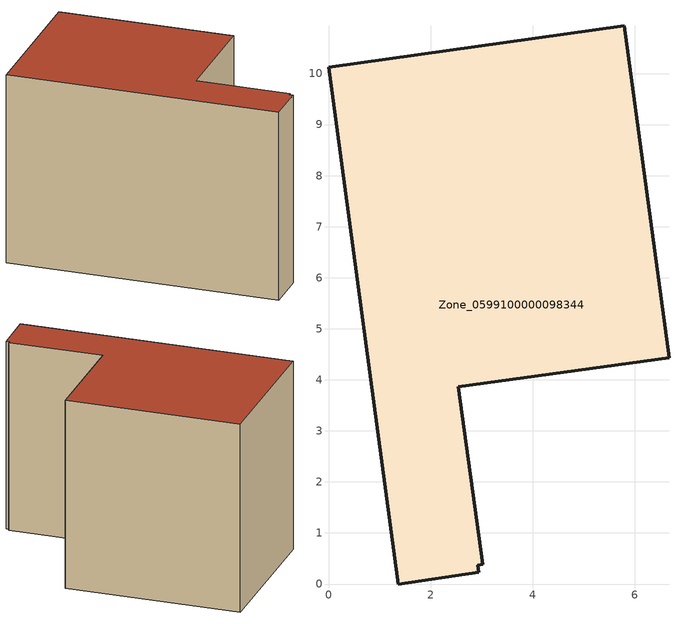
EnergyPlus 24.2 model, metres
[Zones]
Zone_0599100000098344
 floor ground (C_G): 2.92,0.36 2.94,0.23 1.37,0 0,10.12 5.79,10.93 6.67,4.43 2.54,3.86 3.02,0.38 z0
 wall outside (C_F): 5.79,10.93 0,10.12 1.37,0 2.94,0.23 2.92,0.36 3.02,0.38 2.54,3.86 6.67,4.43 5.79,10.93 z0:7.26
 roof outside (C_R): 2.94,0.23 2.92,0.36 3.02,0.38 2.54,3.86 6.67,4.43 5.79,10.93 0,10.12 1.37,0 z7.26
[BUILDING]
Pand.0599100000098344: North Axis=0; Terrain=City; Loads Convergence Tolerance Value=0.04; Temperature Convergence Tolerance Value=0.4; Solar Distribution=FullExterior; Maximum Number of Warmup Days=25; Minimum Number of Warmup Days=1
[Site:Location]
Rotterdam.The.Hague.AP_ZH_NLD Design_Conditions: Latitude=51.96; Longitude=4.45; Time Zone=1; Elevation=-4.5
[SITE:GROUNDTEMPERATURE:BUILDINGSURFACE]
18, 18, 18, 18, 18, 18, 18, 18, 18, 18, 18, 18
[MATERIAL] Thermal Absorptance=0.9; Solar Absorptance=0.7; Visible Absorptance=0.7
Name | Roughness | Thickness | Conductivity | Density | Specific Heat
G.TI.1946 | MediumSmooth | 0.15 | 1 | 540 | 1210
F.TI.1946 | Rough | 0.3 | 0.857143 | 1920 | 840
R.TI.1946 | MediumRough | 0.2 | 0.1 | 1500 | 1000
[CONSTRUCTION]
C_G: G.TI.1946
C_F: F.TI.1946
C_R: R.TI.1946
[ZONE]
Zone_0599100000098344: Type=1; Multiplier=1; Ceiling Height=Autocalculate; Volume=Autocalculate; Floor Area=autocalculate; Part of Total Floor Area=Yes
[ZONEINFILTRATION:DESIGNFLOWRATE]
Infil_Zone_0599100000098344: Zone or ZoneList or Space or SpaceList=Zone_0599100000098344; Schedule=AlwaysOn; Design Flow Rate Calculation Method=Flow/Area; Flow Rate per Floor Area=0.003; Constant Term Coefficient=1; Temperature Term Coefficient=0; Velocity Term Coefficient=0; Velocity Squared Term Coefficient=0
[HVACTEMPLATE:ZONE:IDEALLOADSAIRSYSTEM]
Zone_0599100000098344: Maximum Heating Supply Air Temperature=50; Minimum Cooling Supply Air Temperature=13; Maximum Heating Supply Air Humidity Ratio=0.0156; Minimum Cooling Supply Air Humidity Ratio=0.0077; Heating Limit=NoLimit; Cooling Limit=NoLimit; Dehumidification Control Type=ConstantSensibleHeatRatio; Cooling Sensible Heat Ratio=0.7; Dehumidification Setpoint=60; Humidification Control Type=None; Humidification Setpoint=30; Outdoor Air Method=None; Outdoor Air Flow Rate per Person=0.00944; Outdoor Air Flow Rate per Zone Floor Area=0; Outdoor Air Flow Rate per Zone=0; Demand Controlled Ventilation Type=None; Outdoor Air Economizer Type=NoEconomizer; Heat Recovery Type=None; Sensible Heat Recovery Effectiveness=0.7; Latent Heat Recovery Effectiveness=0.65
[ZONECONTROL:THERMOSTAT]
ThermostatControl_Zone_0599100000098344: Zone or ZoneList=Zone_0599100000098344; Control Type Schedule=DualSetpointControlType; Control 1=Thermostat_Zone_0599100000098344; Temperature Difference Between Cutout And Setpoint=0
[THERMOSTATSETPOINT:DUALSETPOINT]
Thermostat_Zone_0599100000098344: Heating Setpoint Temperature Schedule=HeatingSetpoint_Zone_0599100000098344; Cooling Setpoint Temperature Schedule=CoolingSetpoint_Zone_0599100000098344
[SCHEDULE:COMPACT]
HeatingSetpoint_Zone_0599100000098344: Through: 12/31, For: AllDays, Until: 24:00, 21
CoolingSetpoint_Zone_0599100000098344: Through: 12/31, For: AllDays, Until: 24:00, 24
DualSetpointControlType: Through: 12/31, For: AllDays, Until: 24:00, 4
AlwaysOn: Through: 12/31, For: AllDays, Until: 24:00, 1
